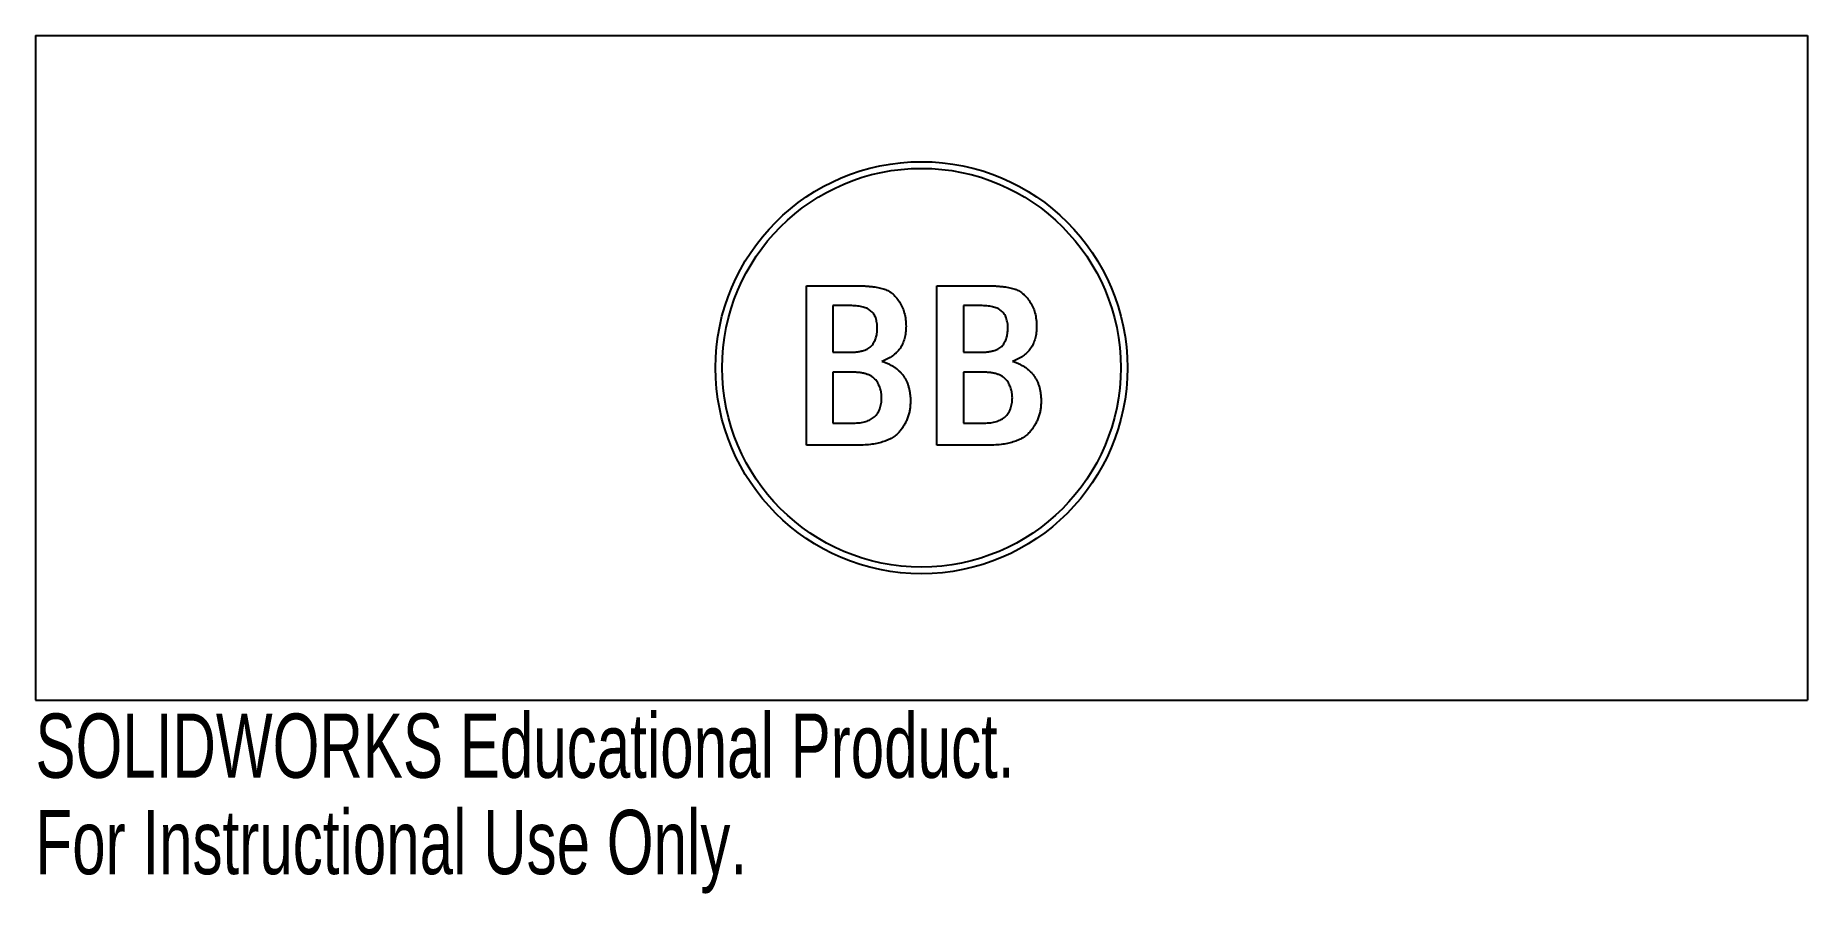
# Model space of a CAD drawing. Header units: millimetres. Extents: x -45 to 89, y -14 to 51.
import ezdxf

# ---------------------------------------------------------------- set-up
doc = ezdxf.new("R2010")
doc.units = ezdxf.units.MM
doc.styles.add('SLDTEXTSTYLE0', font='TXT', dxfattribs={"width": 0.7})

msp = doc.modelspace()

# ---------------------------------------------------------------- linework, layer by layer
at = {"color": 7, "linetype": 'Continuous', "lineweight": 25}
for p, q in [((-44.53, 51), (88.84, 51)), ((-44.53, 51), (-44.53, 1)), ((88.84, 51), (88.84, 1)), ((13.49, 20.17), (13.49, 32.17)), ((13.49, 32.17), (17.16, 32.17)), ((23.32, 20.17), (23.32, 32.17)), ((23.32, 32.17), (26.99, 32.17)), ((16.9, 30.67), (15.49, 30.67)), ((15.49, 30.67), (15.49, 27.17)), ((26.73, 30.67), (25.32, 30.67)), ((25.32, 30.67), (25.32, 27.17)), ((15.49, 27.17), (16.71, 27.17)), ((25.32, 27.17), (26.54, 27.17)), ((16.87, 25.67), (15.49, 25.67)), ((15.49, 25.67), (15.49, 21.83)), ((26.7, 25.67), (25.32, 25.67)), ((25.32, 25.67), (25.32, 21.83)), ((15.49, 21.83), (17.03, 21.83)), ((25.32, 21.83), (26.86, 21.83)), ((17.2, 20.17), (13.49, 20.17)), ((27.03, 20.17), (23.32, 20.17)), ((-44.53, 1), (88.84, 1))]:
    msp.add_line(p, q, dxfattribs=at)
for radius in [15.5, 15]:
    msp.add_circle((22.15, 26), radius, dxfattribs=at)
for points, knots in [([(17.16, 32.17), (17.27, 32.17), (17.49, 32.17), (17.81, 32.16), (18.1, 32.14), (18.38, 32.11), (18.63, 32.08), (18.86, 32.04), (19.07, 32), (19.33, 31.93), (19.62, 31.81), (19.95, 31.6), (20.24, 31.31), (20.5, 30.96), (20.72, 30.56), (20.87, 30.12), (20.97, 29.63), (20.98, 29.29), (20.99, 29.11)], [0, 0, 0, 0, 0.0592926, 0.1149369, 0.1674321, 0.2158691, 0.260792, 0.302275, 0.3403152, 0.3751039, 0.4412539, 0.5089444, 0.580126, 0.6568837, 0.7375098, 0.8203688, 0.9069933, 1, 1, 1, 1]), ([(17.16, 32.17), (17.27, 32.17), (17.49, 32.17), (17.81, 32.16), (18.1, 32.14), (18.38, 32.11), (18.63, 32.08), (18.86, 32.04), (19.07, 32), (19.33, 31.93), (19.62, 31.81), (19.95, 31.6), (20.24, 31.31), (20.5, 30.96), (20.72, 30.56), (20.87, 30.12), (20.97, 29.63), (20.98, 29.29), (20.99, 29.11)], [0, 0, 0, 0, 0.0592926, 0.1149369, 0.1674321, 0.2158691, 0.260792, 0.302275, 0.3403152, 0.3751039, 0.4412539, 0.5089444, 0.580126, 0.6568837, 0.7375098, 0.8203688, 0.9069933, 1, 1, 1, 1]), ([(26.99, 32.17), (27.11, 32.17), (27.32, 32.17), (27.64, 32.16), (27.93, 32.14), (28.21, 32.11), (28.46, 32.08), (28.69, 32.04), (28.91, 32), (29.16, 31.93), (29.46, 31.81), (29.78, 31.6), (30.07, 31.31), (30.33, 30.96), (30.55, 30.56), (30.71, 30.12), (30.8, 29.63), (30.81, 29.29), (30.82, 29.11)], [0, 0, 0, 0, 0.059293, 0.114937, 0.167432, 0.215869, 0.260792, 0.302275, 0.340315, 0.375104, 0.441254, 0.508944, 0.580126, 0.656884, 0.73751, 0.820369, 0.906993, 1, 1, 1, 1]), ([(26.99, 32.17), (27.11, 32.17), (27.32, 32.17), (27.64, 32.16), (27.93, 32.14), (28.21, 32.11), (28.46, 32.08), (28.69, 32.04), (28.91, 32), (29.16, 31.93), (29.46, 31.81), (29.78, 31.6), (30.07, 31.31), (30.33, 30.96), (30.55, 30.56), (30.71, 30.12), (30.8, 29.63), (30.81, 29.29), (30.82, 29.11)], [0, 0, 0, 0, 0.059293, 0.114937, 0.167432, 0.215869, 0.260792, 0.302275, 0.340315, 0.375104, 0.441254, 0.508944, 0.580126, 0.656884, 0.73751, 0.820369, 0.906993, 1, 1, 1, 1]), ([(18.82, 28.95), (18.82, 29.02), (18.82, 29.17), (18.8, 29.37), (18.76, 29.56), (18.71, 29.74), (18.64, 29.9), (18.56, 30.04), (18.46, 30.16), (18.35, 30.27), (18.22, 30.37), (18.08, 30.45), (17.92, 30.51), (17.75, 30.57), (17.56, 30.61), (17.35, 30.64), (17.13, 30.67), (16.98, 30.67), (16.9, 30.67)], [0, 0, 0, 0, 0.074292, 0.14365, 0.208576, 0.269651, 0.326768, 0.381156, 0.434094, 0.485362, 0.53777, 0.592158, 0.650078, 0.710846, 0.776124, 0.84592, 0.920494, 1, 1, 1, 1]), ([(28.65, 28.95), (28.65, 29.02), (28.65, 29.17), (28.63, 29.37), (28.59, 29.56), (28.54, 29.74), (28.47, 29.9), (28.39, 30.04), (28.3, 30.16), (28.18, 30.27), (28.06, 30.37), (27.91, 30.45), (27.76, 30.51), (27.58, 30.57), (27.39, 30.61), (27.19, 30.64), (26.96, 30.67), (26.81, 30.67), (26.73, 30.67)], [0, 0, 0, 0, 0.074292, 0.14365, 0.208576, 0.269651, 0.326768, 0.381156, 0.434094, 0.485362, 0.53777, 0.592158, 0.650078, 0.710846, 0.776124, 0.84592, 0.920494, 1, 1, 1, 1]), ([(16.71, 27.17), (16.81, 27.17), (17.01, 27.17), (17.29, 27.19), (17.55, 27.23), (17.77, 27.29), (17.97, 27.36), (18.15, 27.44), (18.29, 27.54), (18.45, 27.7), (18.6, 27.93), (18.73, 28.24), (18.81, 28.58), (18.82, 28.82), (18.82, 28.95)], [0, 0, 0, 0, 0.096929, 0.185174, 0.265097, 0.337973, 0.404414, 0.463408, 0.518309, 0.570129, 0.670402, 0.774007, 0.882463, 1, 1, 1, 1]), ([(20.99, 29.11), (20.98, 28.95), (20.97, 28.64), (20.89, 28.2), (20.74, 27.81), (20.55, 27.45), (20.29, 27.14), (19.97, 26.87), (19.6, 26.65), (19.32, 26.54), (19.18, 26.48)], [0, 0, 0, 0, 0.139601, 0.268379, 0.390089, 0.506388, 0.622557, 0.741258, 0.865947, 1, 1, 1, 1]), ([(20.99, 29.11), (20.98, 28.95), (20.97, 28.64), (20.89, 28.2), (20.74, 27.81), (20.55, 27.45), (20.29, 27.14), (19.97, 26.87), (19.6, 26.65), (19.32, 26.54), (19.18, 26.48)], [0, 0, 0, 0, 0.139601, 0.268379, 0.390089, 0.506388, 0.622557, 0.741258, 0.865947, 1, 1, 1, 1]), ([(26.54, 27.17), (26.64, 27.17), (26.84, 27.17), (27.12, 27.19), (27.38, 27.23), (27.61, 27.29), (27.81, 27.36), (27.98, 27.44), (28.13, 27.54), (28.28, 27.7), (28.43, 27.93), (28.56, 28.24), (28.64, 28.58), (28.65, 28.82), (28.65, 28.95)], [0, 0, 0, 0, 0.096929, 0.185174, 0.265097, 0.337973, 0.404414, 0.463408, 0.518309, 0.570129, 0.670402, 0.774007, 0.882463, 1, 1, 1, 1]), ([(30.82, 29.11), (30.81, 28.95), (30.8, 28.64), (30.72, 28.2), (30.58, 27.81), (30.38, 27.45), (30.12, 27.14), (29.81, 26.87), (29.43, 26.65), (29.16, 26.54), (29.01, 26.48)], [0, 0, 0, 0, 0.139601, 0.268379, 0.390089, 0.506388, 0.622557, 0.741258, 0.865947, 1, 1, 1, 1]), ([(30.82, 29.11), (30.81, 28.95), (30.8, 28.64), (30.72, 28.2), (30.58, 27.81), (30.38, 27.45), (30.12, 27.14), (29.81, 26.87), (29.43, 26.65), (29.16, 26.54), (29.01, 26.48)], [0, 0, 0, 0, 0.139601, 0.268379, 0.390089, 0.506388, 0.622557, 0.741258, 0.865947, 1, 1, 1, 1]), ([(19.15, 23.75), (19.15, 23.87), (19.14, 24.11), (19.05, 24.45), (18.91, 24.78), (18.75, 25.04), (18.58, 25.22), (18.42, 25.35), (18.23, 25.44), (18.01, 25.53), (17.77, 25.59), (17.5, 25.64), (17.19, 25.66), (16.98, 25.66), (16.87, 25.67)], [0, 0, 0, 0, 0.106117, 0.209485, 0.312415, 0.418595, 0.473528, 0.530464, 0.592782, 0.659772, 0.733605, 0.813931, 0.903299, 1, 1, 1, 1]), ([(19.18, 26.48), (19.27, 26.45), (19.44, 26.4), (19.68, 26.29), (19.91, 26.17), (20.12, 26.05), (20.31, 25.9), (20.49, 25.74), (20.65, 25.58), (20.79, 25.39), (20.92, 25.2), (21.02, 24.99), (21.12, 24.77), (21.19, 24.53), (21.25, 24.28), (21.29, 24.02), (21.32, 23.75), (21.32, 23.56), (21.32, 23.47)], [0, 0, 0, 0, 0.068926, 0.134788, 0.197933, 0.25986, 0.319322, 0.37832, 0.435839, 0.493754, 0.551684, 0.610166, 0.67022, 0.731116, 0.794556, 0.86044, 0.928411, 1, 1, 1, 1]), ([(19.18, 26.48), (19.27, 26.45), (19.44, 26.4), (19.68, 26.29), (19.91, 26.17), (20.12, 26.05), (20.31, 25.9), (20.49, 25.74), (20.65, 25.58), (20.79, 25.39), (20.92, 25.2), (21.02, 24.99), (21.12, 24.77), (21.19, 24.53), (21.25, 24.28), (21.29, 24.02), (21.32, 23.75), (21.32, 23.56), (21.32, 23.47)], [0, 0, 0, 0, 0.068926, 0.134788, 0.197933, 0.25986, 0.319322, 0.37832, 0.435839, 0.493754, 0.551684, 0.610166, 0.67022, 0.731116, 0.794556, 0.86044, 0.928411, 1, 1, 1, 1]), ([(28.99, 23.75), (28.98, 23.87), (28.97, 24.11), (28.88, 24.45), (28.74, 24.78), (28.58, 25.04), (28.41, 25.22), (28.25, 25.35), (28.06, 25.44), (27.85, 25.53), (27.6, 25.59), (27.33, 25.64), (27.03, 25.66), (26.81, 25.66), (26.7, 25.67)], [0, 0, 0, 0, 0.106117, 0.209485, 0.312415, 0.418595, 0.473528, 0.530464, 0.592782, 0.659772, 0.733605, 0.813931, 0.903299, 1, 1, 1, 1]), ([(29.01, 26.48), (29.1, 26.45), (29.27, 26.4), (29.51, 26.29), (29.74, 26.17), (29.95, 26.05), (30.14, 25.9), (30.32, 25.74), (30.48, 25.58), (30.62, 25.39), (30.75, 25.2), (30.85, 24.99), (30.95, 24.77), (31.03, 24.53), (31.08, 24.28), (31.12, 24.02), (31.15, 23.75), (31.15, 23.56), (31.15, 23.47)], [0, 0, 0, 0, 0.068926, 0.134788, 0.197933, 0.25986, 0.319322, 0.37832, 0.435839, 0.493754, 0.551684, 0.610166, 0.67022, 0.731116, 0.794556, 0.86044, 0.928411, 1, 1, 1, 1]), ([(29.01, 26.48), (29.1, 26.45), (29.27, 26.4), (29.51, 26.29), (29.74, 26.17), (29.95, 26.05), (30.14, 25.9), (30.32, 25.74), (30.48, 25.58), (30.62, 25.39), (30.75, 25.2), (30.85, 24.99), (30.95, 24.77), (31.03, 24.53), (31.08, 24.28), (31.12, 24.02), (31.15, 23.75), (31.15, 23.56), (31.15, 23.47)], [0, 0, 0, 0, 0.068926, 0.134788, 0.197933, 0.25986, 0.319322, 0.37832, 0.435839, 0.493754, 0.551684, 0.610166, 0.67022, 0.731116, 0.794556, 0.86044, 0.928411, 1, 1, 1, 1]), ([(17.03, 21.83), (17.12, 21.84), (17.28, 21.84), (17.52, 21.86), (17.75, 21.9), (17.96, 21.95), (18.15, 22.02), (18.32, 22.1), (18.48, 22.19), (18.62, 22.31), (18.75, 22.44), (18.86, 22.58), (18.95, 22.74), (19.03, 22.91), (19.08, 23.1), (19.12, 23.3), (19.15, 23.52), (19.15, 23.67), (19.15, 23.75)], [0, 0, 0, 0, 0.07878, 0.152233, 0.22167, 0.28726, 0.348897, 0.407617, 0.463685, 0.519089, 0.573083, 0.627647, 0.682897, 0.740238, 0.80012, 0.862674, 0.929169, 1, 1, 1, 1]), ([(21.32, 23.47), (21.32, 23.36), (21.31, 23.15), (21.27, 22.83), (21.21, 22.52), (21.11, 22.23), (20.99, 21.94), (20.84, 21.67), (20.67, 21.4), (20.47, 21.15), (20.23, 20.91), (19.94, 20.71), (19.6, 20.54), (19.21, 20.41), (18.78, 20.29), (18.29, 20.22), (17.76, 20.17), (17.39, 20.17), (17.2, 20.17)], [0, 0, 0, 0, 0.05396, 0.106551, 0.158669, 0.209824, 0.260854, 0.312183, 0.364462, 0.417881, 0.472784, 0.530701, 0.593007, 0.660815, 0.734672, 0.815444, 0.903778, 1, 1, 1, 1]), ([(21.32, 23.47), (21.32, 23.36), (21.31, 23.15), (21.27, 22.83), (21.21, 22.52), (21.11, 22.23), (20.99, 21.94), (20.84, 21.67), (20.67, 21.4), (20.47, 21.15), (20.23, 20.91), (19.94, 20.71), (19.6, 20.54), (19.21, 20.41), (18.78, 20.29), (18.29, 20.22), (17.76, 20.17), (17.39, 20.17), (17.2, 20.17)], [0, 0, 0, 0, 0.05396, 0.106551, 0.158669, 0.209824, 0.260854, 0.312183, 0.364462, 0.417881, 0.472784, 0.530701, 0.593007, 0.660815, 0.734672, 0.815444, 0.903778, 1, 1, 1, 1]), ([(26.86, 21.83), (26.95, 21.84), (27.12, 21.84), (27.36, 21.86), (27.58, 21.9), (27.79, 21.95), (27.98, 22.02), (28.16, 22.1), (28.32, 22.19), (28.46, 22.31), (28.58, 22.44), (28.69, 22.58), (28.78, 22.74), (28.86, 22.91), (28.91, 23.1), (28.96, 23.3), (28.98, 23.52), (28.99, 23.67), (28.99, 23.75)], [0, 0, 0, 0, 0.07878, 0.152233, 0.22167, 0.28726, 0.348897, 0.407617, 0.463685, 0.519089, 0.573083, 0.627647, 0.682897, 0.740238, 0.80012, 0.862674, 0.929169, 1, 1, 1, 1]), ([(31.15, 23.47), (31.15, 23.36), (31.15, 23.15), (31.11, 22.83), (31.04, 22.52), (30.94, 22.23), (30.82, 21.94), (30.68, 21.67), (30.5, 21.4), (30.3, 21.15), (30.06, 20.91), (29.77, 20.71), (29.43, 20.54), (29.04, 20.41), (28.61, 20.29), (28.13, 20.22), (27.59, 20.17), (27.22, 20.17), (27.03, 20.17)], [0, 0, 0, 0, 0.05396, 0.106551, 0.158669, 0.209824, 0.260854, 0.312183, 0.364462, 0.417881, 0.472784, 0.530701, 0.593007, 0.660815, 0.734672, 0.815444, 0.903778, 1, 1, 1, 1]), ([(31.15, 23.47), (31.15, 23.36), (31.15, 23.15), (31.11, 22.83), (31.04, 22.52), (30.94, 22.23), (30.82, 21.94), (30.68, 21.67), (30.5, 21.4), (30.3, 21.15), (30.06, 20.91), (29.77, 20.71), (29.43, 20.54), (29.04, 20.41), (28.61, 20.29), (28.13, 20.22), (27.59, 20.17), (27.22, 20.17), (27.03, 20.17)], [0, 0, 0, 0, 0.05396, 0.106551, 0.158669, 0.209824, 0.260854, 0.312183, 0.364462, 0.417881, 0.472784, 0.530701, 0.593007, 0.660815, 0.734672, 0.815444, 0.903778, 1, 1, 1, 1])]:
    msp.add_open_spline(points, degree=3, knots=knots, dxfattribs=at)

# ---------------------------------------------------------------- texts
at = {"color": 7, "linetype": 'Continuous', "char_height": 4.8336, "attachment_point": 1, "style": 'SLDTEXTSTYLE0'}
for s, insert in [('SOLIDWORKS Educational Product.', (-44.53, -0.02)), ('For Instructional Use Only.', (-44.53, -7.27))]:
    msp.add_mtext(s, dxfattribs=dict(at, insert=insert))

doc.saveas('drawing.dxf')
